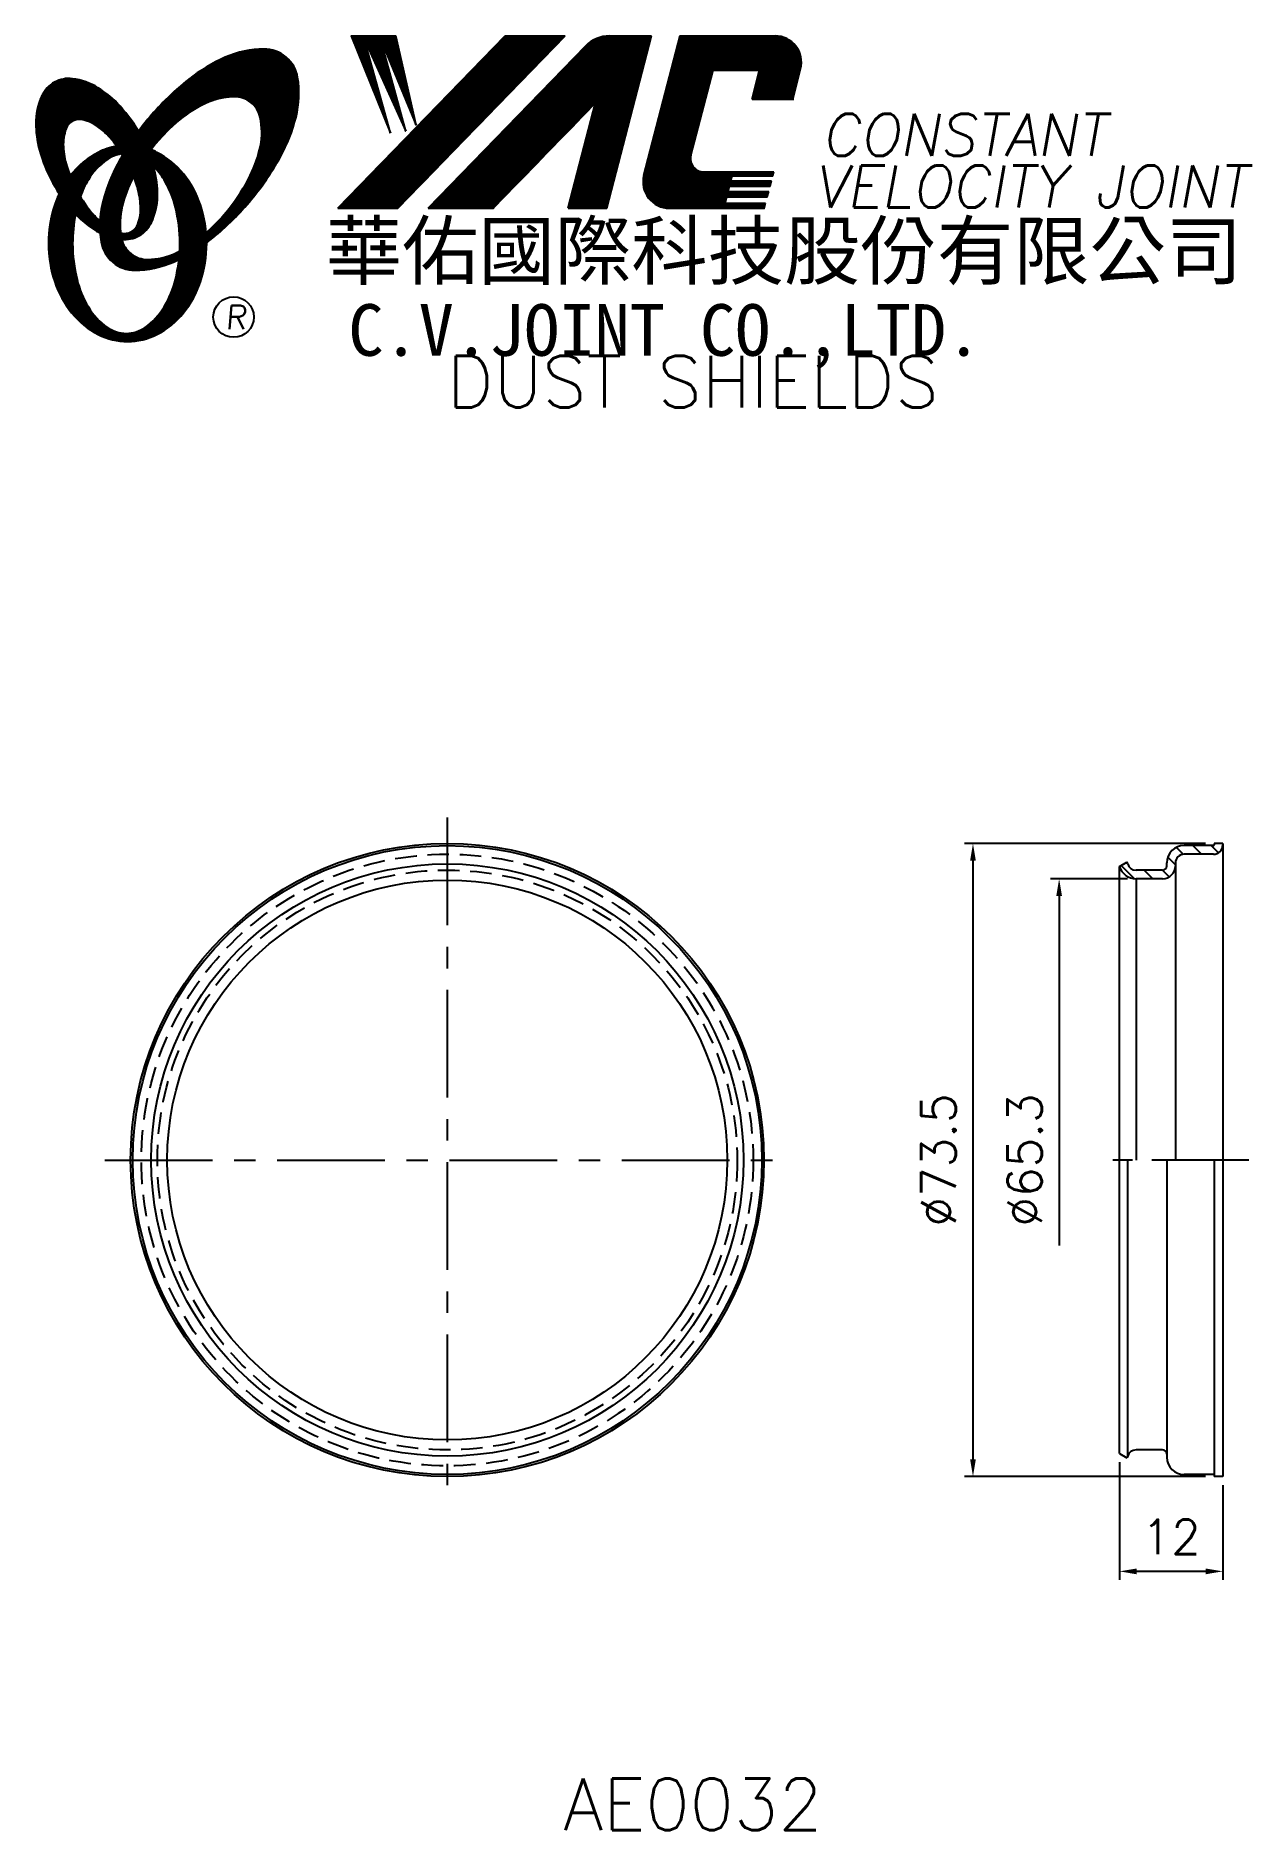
# Model space of a CAD drawing. Extents: x 609 to 750, y 255 to 463.
import ezdxf
from ezdxf.enums import TextEntityAlignment as Align

# ---------------------------------------------------------------- set-up
doc = ezdxf.new("R2010")
doc.units = 0
doc.header["$LTSCALE"] = 10
doc.header["$MEASUREMENT"] = 0
doc.linetypes.add('CENTER', pattern=[2, 1.25, -0.25, 0.25, -0.25])
doc.linetypes.add('HIDDEN', pattern=[0.375, 0.25, -0.125])
doc.layers.get('0').update_dxf_attribs({"linetype": 'CONTINUOUS'})
doc.layers.get('DEFPOINTS').update_dxf_attribs({"linetype": 'CONTINUOUS'})
doc.layers.add('4', color=7, linetype='CONTINUOUS')
doc.styles.add('CHINA', font='KAIU.TTF')
doc.styles.add('ITALICC', font='simplex.shx')
doc.dimstyles.new('STANDARD$0', dxfattribs={"dimtxt": 4, "dimasz": 2, "dimexe": 1, "dimexo": 1, "dimgap": 2, "dimtad": 1, "dimdec": 4, "dimzin": 10, "dimtxsty": 'ITALICC', "dimcen": 2, "dimclrd": 5, "dimclre": 5, "dimclrt": 18, "dimaunit": 1, "dimazin": 3, "dimtp": 0.1, "dimtfac": 0.7, "dimtdec": 4, "dimtmove": 0, "dimatfit": 3, "dimtolj": 1, "dimtzin": 10})
pattern_1 = [(45, (678.489224, 219.095957), (-0.00727476112, 0.00727476112), [])]
pattern_2 = [(45, (509.898679, 255.400366), (-0.00883883476, 0.00883883476), [])]

# ---------------------------------------------------------------- blocks, each defined once
blk = doc.blocks.new('*D4')
at = {"color": 5, "linetype": 'BYBLOCK'}
for p, q in [((735.63, 364.99), (726.7, 364.99)), ((727.7, 362.99), (727.7, 322.43))]:
    blk.add_line(p, q, dxfattribs=at)
blk.add_solid([(727.37, 362.99), (728.03, 362.99), (727.7, 364.99)], dxfattribs=at)
at = {"layer": 'DEFPOINTS', "color": 0, "linetype": 'BYBLOCK'}
for p in [(727.7, 364.99), (736.63, 364.99), (734.7, 299.69)]:
    blk.add_point(p, dxfattribs=at)
at = {"color": 18, "linetype": 'BYBLOCK', "insert": (723.7, 332.34), "char_height": 4, "attachment_point": 5, "rotation": 90, "style": 'ITALICC'}
blk.add_mtext('\\A1;∅65.3', dxfattribs=at)
blk = doc.blocks.new('*D5')
at = {"color": 5, "linetype": 'BYBLOCK'}
for p, q in [((744.7, 369.09), (716.7, 369.09)), ((717.7, 367.09), (717.7, 297.59)), ((744.7, 295.59), (716.7, 295.59))]:
    blk.add_line(p, q, dxfattribs=at)
for points in [[(717.37, 367.09), (718.03, 367.09), (717.7, 369.09)], [(717.37, 297.59), (718.03, 297.59), (717.7, 295.59)]]:
    blk.add_solid(points, dxfattribs=at)
at = {"layer": 'DEFPOINTS', "color": 0, "linetype": 'BYBLOCK'}
for p in [(745.7, 369.09), (717.7, 295.59), (745.7, 295.59)]:
    blk.add_point(p, dxfattribs=at)
at = {"color": 18, "linetype": 'BYBLOCK', "insert": (713.7, 332.34), "char_height": 4, "attachment_point": 5, "rotation": 90, "style": 'ITALICC'}
blk.add_mtext('\\A1;∅73.5', dxfattribs=at)
blk = doc.blocks.new('*D6')
at = {"color": 5, "linetype": 'BYBLOCK'}
for p, q in [((734.7, 297.25), (734.7, 283.59)), ((746.7, 294.59), (746.7, 283.59)), ((744.7, 284.59), (736.7, 284.59))]:
    blk.add_line(p, q, dxfattribs=at)
for points in [[(736.7, 284.92), (736.7, 284.25), (734.7, 284.59)], [(744.7, 284.92), (744.7, 284.25), (746.7, 284.59)]]:
    blk.add_solid(points, dxfattribs=at)
at = {"layer": 'DEFPOINTS', "color": 0, "linetype": 'BYBLOCK'}
for p in [(734.7, 298.25), (746.7, 295.59), (734.7, 284.59)]:
    blk.add_point(p, dxfattribs=at)
at = {"color": 18, "linetype": 'BYBLOCK', "insert": (740.7, 288.59), "char_height": 4, "attachment_point": 5, "style": 'ITALICC'}
blk.add_mtext('\\A1;12', dxfattribs=at)

msp = doc.modelspace()

# ---------------------------------------------------------------- hatches: boundary and pattern name
at = {"layer": '4', "linetype": 'CONTINUOUS'}
h = msp.add_hatch(dxfattribs=at)
h.set_pattern_fill('ANSI31', color=5, scale=0.1, style=0)
h.set_pattern_definition(pattern_2)
h.paths.add_polyline_path([(670.35738, 462.83135), (663.40008, 462.83135), (643.98347, 442.82759), (650.94078, 442.82759)])
h.paths.add_polyline_path([(673.90428, 455.06578), (670.7239, 442.82759), (675.20489, 442.82759), (680.40332, 462.83135), (675.50659, 462.83135, 0.202785967), (672.77252, 461.67493), (654.47839, 442.82759), (662.0253, 442.82759)])
h.paths.add_polyline_path([(687.53138, 458.83293), (692.9251, 458.83293), (692.05608, 455.48892), (696.7729, 455.48892), (697.68962, 459.01648, 0.490800957), (694.73942, 462.83135), (683.7051, 462.83135), (679.49805, 446.64246, 0.490800957), (682.44825, 442.82759), (693.48257, 442.82759), (693.63701, 443.4219), (688.92019, 443.4219), (689.11356, 444.16599), (693.83038, 444.16599), (693.98894, 444.77612), (689.27212, 444.77612), (689.43336, 445.39659), (694.15018, 445.39659), (694.30636, 445.99758), (689.58954, 445.99758), (689.74634, 446.60096), (694.46316, 446.60096), (694.5799, 447.05016), (686.44015, 447.05016, -0.490800957), (684.96505, 448.95759)])
h = msp.add_hatch(dxfattribs=at)
h.set_pattern_fill('ANSI31', color=1, scale=0.1, style=0)
h.set_pattern_definition(pattern_2)
h.paths.add_polyline_path([(650.71545, 462.83135), (645.53812, 462.83135), (650.10888, 451.52761), (647.04295, 462.48559), (651.87769, 451.76327), (648.92967, 462.48559), (653.05689, 452.47024)])
h = msp.add_hatch(dxfattribs=at)
h.set_pattern_fill('ANSI31', color=5, scale=0.082305, style=0)
h.set_pattern_definition([(45, (509.898679, 255.400366), (-0.00727476112, 0.00727476112), [])])
h.paths.add_polyline_path([(631.93415, 455.76887, -0.172879177), (633.87562, 455.1103, -0.172879177), (634.96292, 453.37225, -0.104527385), (634.99069, 450.04406, -0.065680101), (633.82116, 446.64211, -0.051823203), (631.38075, 442.79972, -0.044272532), (628.70578, 439.97338, -0.020203161), (628.75936, 438.83546, 0.006517006), (629.16391, 439.14754, 0.049863361), (633.71733, 443.5606, 0.049863361), (637.30697, 448.78777, 0.063682799), (639.12801, 453.41511, 0.103597411), (639.31731, 457.99908, 0.177892575), (637.96871, 460.36936, 0.177892575), (635.40632, 461.30269, 0.103597411), (630.91852, 460.34964, 0.063682799), (626.66077, 457.78057, 0.049863361), (622.10735, 453.36751, 0.016070017), (620.83665, 451.7612, -0.007061632), (621.08393, 451.32416, -0.031648676), (622.03652, 449.28759, -0.008069351), (622.46843, 449.8519, -0.051823203), (625.6468, 453.11035, -0.065680101), (628.68873, 455.03071, -0.104527385)])
h.paths.add_polyline_path([(618.85848, 442.60755, -0.065680101), (620.02801, 446.00951, -0.006063428), (620.27195, 446.48452, 0.027613469), (619.54512, 448.07259, 0.017011252), (619.0117, 449.00757, 0.007829282), (618.51771, 448.14034, 0.063682799), (616.69667, 443.513, 0.103597411), (616.50737, 438.92902, 0.177892575), (617.85598, 436.55875, 0.177892575), (620.41837, 435.62542, 0.103597411), (624.90617, 436.57847, 0.008811776), (625.53313, 436.86854, 0.013922709), (625.61046, 437.83835, -0.009086703), (625.16044, 437.62091, -0.104527385), (621.91502, 436.88274, -0.172879177), (619.97355, 437.54131, -0.172879177), (618.88626, 439.27936, -0.104527385)])
h = msp.add_hatch(dxfattribs=at)
h.set_pattern_fill('ANSI31', color=3, scale=0.082305, style=0)
h.set_pattern_definition(pattern_1)
h.paths.add_polyline_path([(616.13765, 456.81971, 0.106488277), (613.19577, 457.85828, 0.158297415), (611.10557, 457.46324, 0.158297415), (609.64624, 455.91555, 0.106488277), (608.93542, 452.87778, 0.071723199), (609.35347, 449.56482, 0.058080454), (610.89845, 445.74944, 0.058080454), (613.2795, 442.39164, 0.071723199), (615.84474, 440.25389, 0.020895977), (616.38492, 439.9519, -0.030777155), (616.36902, 441.32812, -0.042059526), (615.27266, 442.49088, -0.04691039), (613.6535, 444.97203, -0.04691039), (612.52522, 447.71152, -0.060581117), (612.12312, 449.97359, -0.10187153), (612.43474, 452.06179, -0.185892489), (613.21483, 452.95343, -0.185892489), (614.39147, 453.09155, -0.10187153), (616.28912, 452.16601, -0.060581117), (617.92595, 450.55374, -0.04691039), (619.54512, 448.07259, -0.04691039), (620.6734, 445.33311, -0.060581117), (621.0755, 443.07104, -0.10187153), (620.76388, 440.98284, -0.185892489), (619.98379, 440.0912, -0.185892489), (618.80714, 439.95308, -0.002013383), (618.76634, 439.9637, 0.021593804), (618.88626, 439.27936, 0.006477741), (618.90426, 439.20233, 0.14950097), (620.87682, 439.61036, 0.158297415), (622.33615, 441.15805, 0.106488277), (623.04696, 444.19582, 0.071723199), (622.62892, 447.50878, 0.058080454), (621.08393, 451.32416, 0.058080454), (618.70289, 454.68195, 0.071723199)])
h = msp.add_hatch(dxfattribs=at)
h.set_pattern_fill('ANSI31', color=1, scale=0.082305, style=0)
h.set_pattern_definition(pattern_1)
h.paths.add_polyline_path([(617.23127, 448.49626, -0.120168026), (618.92306, 449.14965, 0.016865385), (618.3233, 450.03239, 0.076648372), (616.16708, 449.31347, 0.104809576), (613.08262, 446.80037, 0.005838257), (612.91568, 446.58817, 0.028089978), (613.6535, 444.97203, 0.014237292), (614.09563, 444.18699, -0.045767751), (615.02081, 446.12383, -0.106890197)])
h.paths.add_polyline_path([(613.1999, 438.74164, -0.048711043), (613.53, 442.12198, -0.007865741), (613.2795, 442.39164, -0.037695478), (611.64362, 444.5104, 0.03042545), (611.1183, 443.20643, 0.080710289), (610.39286, 438.74164, 0.080710289), (611.1183, 434.27685, 0.089265679), (613.08262, 430.68291, 0.104809576), (616.16708, 428.16981, 0.11926607), (619.57627, 427.34487, 0.11926607), (622.98546, 428.16981, 0.104809576), (626.06992, 430.68291, 0.089265679), (628.03424, 434.27685, 0.080710289), (628.75967, 438.74164, 0.080710289), (628.03424, 443.20643, 0.089265679), (626.06992, 446.80037, 0.104809576), (622.98546, 449.31347, 0.025513357), (622.29222, 449.62622, 0.004818181), (622.03652, 449.28759, -0.023722145), (622.57774, 447.69084, -0.065307489), (623.81292, 446.12383, -0.073950765), (625.12537, 442.9261, -0.060532391), (625.63382, 438.74164, -0.060532391), (625.12537, 434.55718, -0.073950765), (623.81292, 431.35945, -0.106890197), (621.60245, 428.98702, -0.153118262), (619.41686, 428.30164, -0.153118262), (617.23127, 428.98702, -0.106890197), (615.02081, 431.35945, -0.073950765), (613.70836, 434.55718, -0.060532391)])
h = msp.add_hatch(dxfattribs=at)
h.set_pattern_fill('ANSI31', color=5, scale=12, angle=90, style=0)
h.set_pattern_definition([(135, (512.7519, 255.6521), (-1.06066, -1.06066), [])])
h.paths.add_polyline_path([(739.69076, 364.98726, 0.414213562), (741.20144, 366.49794), (741.20144, 366.83726, -0.414213562), (742.20144, 367.83726), (745.60144, 367.83726, 0.414213562), (746.70144, 368.93726), (746.70144, 369.08726), (745.70144, 369.08726), (745.70144, 368.93726, -0.414213562), (745.60144, 368.83726), (742.20144, 368.83726, 0.414213562), (740.20144, 366.83726), (740.20144, 366.49794, -0.414213562), (739.69076, 365.98726), (736.63021, 365.98726, -0.330953279), (735.659, 366.70918), (735.56746, 366.92096), (734.70144, 366.42096, 0.330953279), (736.63021, 364.98726)])

# ---------------------------------------------------------------- linework, layer by layer
at = {"layer": '4', "color": 5, "linetype": 'CONTINUOUS'}
for p, q in [((643.98347, 442.82759), (663.40008, 462.83135)), ((650.94078, 442.82759), (670.35738, 462.83135)), ((663.40008, 462.83135), (670.35738, 462.83135)), ((675.20489, 442.82759), (680.40332, 462.83135)), ((675.50659, 462.83135), (680.40332, 462.83135)), ((679.49805, 446.64246), (683.7051, 462.83135)), ((683.7051, 462.83135), (694.73942, 462.83135)), ((654.47839, 442.82759), (672.77252, 461.67493)), ((684.96505, 448.95759), (687.53138, 458.83293)), ((687.53138, 458.83293), (692.9251, 458.83293)), ((692.05608, 455.48892), (692.9251, 458.83293)), ((696.7729, 455.48892), (697.68962, 459.01648)), ((662.0253, 442.82759), (673.90428, 455.06578)), ((670.7239, 442.82759), (673.90428, 455.06578)), ((692.05608, 455.48892), (696.92333, 455.48892)), ((686.44015, 447.05016), (694.5799, 447.05016)), ((689.58954, 445.99758), (689.74634, 446.60096)), ((689.58954, 445.99758), (694.30636, 445.99758)), ((689.74634, 446.60096), (694.46316, 446.60096)), ((694.15018, 445.39659), (694.30636, 445.99758)), ((694.46316, 446.60096), (694.5799, 447.05016)), ((688.92019, 443.4219), (689.11356, 444.16599)), ((689.11356, 444.16599), (693.83038, 444.16599)), ((689.27212, 444.77612), (689.43336, 445.39659)), ((689.27212, 444.77612), (693.98894, 444.77612)), ((689.43336, 445.39659), (694.15018, 445.39659)), ((693.83038, 444.16599), (693.98894, 444.77612)), ((643.98347, 442.82759), (650.94078, 442.82759)), ((654.47839, 442.82759), (662.0253, 442.82759)), ((670.7239, 442.82759), (675.20489, 442.82759)), ((682.44825, 442.82759), (693.48257, 442.82759)), ((688.92019, 443.4219), (693.63701, 443.4219)), ((693.48257, 442.82759), (693.63701, 443.4219))]:
    msp.add_line(p, q, dxfattribs=at)
at = {"layer": '4', "color": 1, "linetype": 'CONTINUOUS'}
for p, q in [((645.53812, 462.83135), (650.10888, 451.52761)), ((645.53812, 462.83135), (650.71545, 462.83135)), ((650.10888, 451.52761), (647.04295, 462.48559)), ((647.04295, 462.48559), (651.87769, 451.76327)), ((651.87769, 451.76327), (648.92967, 462.48559)), ((648.92967, 462.48559), (653.05689, 452.47024)), ((653.05689, 452.47024), (650.71545, 462.83135))]:
    msp.add_line(p, q, dxfattribs=at)
at = {"layer": '4', "color": 5, "linetype": 'CENTER'}
for p, q in [((656.68359, 372.08726), (656.68359, 292.58726)), ((616.93359, 332.33726), (696.43359, 332.33726))]:
    msp.add_line(p, q, dxfattribs=at)
at = {"layer": '4', "color": 7, "linetype": 'CONTINUOUS'}
for p, q in [((745.60144, 368.83726), (742.20144, 368.83726)), ((746.70144, 369.08726), (745.70144, 369.08726)), ((745.70144, 369.08726), (745.70144, 368.93726)), ((746.70144, 369.08726), (746.70144, 295.58726)), ((734.70144, 366.42096), (735.56746, 366.92096)), ((735.659, 366.70918), (735.56746, 366.92096)), ((740.20144, 366.49794), (740.20144, 366.83726)), ((741.20144, 366.83726), (741.20144, 332.33726)), ((745.60144, 367.83726), (742.20144, 367.83726)), ((734.70144, 298.25356), (734.70144, 366.42096)), ((739.69076, 365.98726), (736.63021, 365.98726)), ((736.63021, 364.98726), (736.63021, 332.33726)), ((739.69788, 364.98726), (736.63021, 364.98726)), ((735.659, 297.96534), (735.659, 332.33726)), ((740.20144, 332.33726), (740.20144, 297.83726)), ((745.70144, 332.33726), (745.70144, 295.58726)), ((734.70144, 298.25356), (735.56746, 297.75356)), ((735.659, 297.96534), (735.56746, 297.75356)), ((739.69076, 298.68726), (736.63021, 298.68726)), ((745.60144, 295.83726), (742.20144, 295.83726)), ((746.70144, 295.58726), (745.70144, 295.58726))]:
    msp.add_line(p, q, dxfattribs=at)
at = {"layer": '4', "color": 5, "linetype": 'CENTER', "ltscale": 0.9}
msp.add_line((749.70144, 332.33726), (731.70144, 332.33726), dxfattribs=at)
at = {"layer": '4', "color": 5, "linetype": 'CONTINUOUS'}
for points in [[(628.75936, 438.83546, 0.006517006), (629.16391, 439.14754, 0.049863361), (633.71733, 443.5606, 0.049863361), (637.30697, 448.78777, 0.063682799), (639.12801, 453.41511, 0.103597411), (639.31731, 457.99908, 0.177892575), (637.96871, 460.36936, 0.177892575), (635.40632, 461.30269, 0.103597411), (630.91852, 460.34964, 0.063682799), (626.66077, 457.78057, 0.049863361), (622.10735, 453.36751, 0.016070017), (620.83665, 451.7612)], [(628.70578, 439.97338, 0.044272532), (631.38075, 442.79972, 0.051823203), (633.82116, 446.64211, 0.065680101), (634.99069, 450.04406, 0.104527385), (634.96292, 453.37225, 0.172879177), (633.87562, 455.1103, 0.172879177), (631.93415, 455.76887, 0.104527385), (628.68873, 455.03071, 0.065680101), (625.6468, 453.11035, 0.051823203), (622.46843, 449.8519, 0.008069351), (622.03652, 449.28759)], [(619.0117, 449.00757, 0.007829282), (618.51771, 448.14034, 0.063682799), (616.69667, 443.513, 0.103597411), (616.50737, 438.92902, 0.177892575), (617.85598, 436.55875, 0.177892575), (620.41837, 435.62542, 0.103597411), (624.90617, 436.57847, 0.008811776), (625.53313, 436.86854, 0.008811776)], [(620.27195, 446.48452, 0.006063428), (620.02801, 446.00951, 0.065680101), (618.85848, 442.60755, 0.104527385), (618.88626, 439.27936, 0.172879177), (619.97355, 437.54131, 0.172879177), (621.91502, 436.88274, 0.104527385), (625.16044, 437.62091, 0.009086703), (625.61046, 437.83835, 0.009086703)]]:
    msp.add_lwpolyline(points, format="xyb", dxfattribs=at)
at = {"layer": '4', "color": 3, "linetype": 'CONTINUOUS'}
for points in [[(618.90426, 439.20233, 0.14950097), (620.87682, 439.61036, 0.158297415), (622.33615, 441.15805, 0.106488277), (623.04696, 444.19582, 0.071723199), (622.62892, 447.50878, 0.058080454), (621.08393, 451.32416, 0.058080454), (618.70289, 454.68195, 0.071723199), (616.13765, 456.81971, 0.106488277), (613.19577, 457.85828, 0.158297415), (611.10557, 457.46324, 0.158297415), (609.64624, 455.91555, 0.106488277), (608.93542, 452.87778, 0.071723199), (609.35347, 449.56482, 0.058080454), (610.89845, 445.74944, 0.058080454), (613.2795, 442.39164, 0.071723199), (615.84474, 440.25389, 0.020895977), (616.38492, 439.9519, 0.020895977)], [(618.76634, 439.9637, 0.002013383), (618.80714, 439.95308, 0.185892489), (619.98379, 440.0912, 0.185892489), (620.76388, 440.98284, 0.10187153), (621.0755, 443.07104, 0.060581117), (620.6734, 445.33311, 0.04691039), (619.54512, 448.07259, 0.04691039), (617.92595, 450.55374, 0.060581117), (616.28912, 452.16601, 0.10187153), (614.39147, 453.09155, 0.185892489), (613.21483, 452.95343, 0.185892489), (612.43474, 452.06179, 0.10187153), (612.12312, 449.97359, 0.060581117), (612.52522, 447.71152, 0.04691039), (613.6535, 444.97203, 0.04691039), (615.27266, 442.49088, 0.042059526), (616.36902, 441.32812, 0.042059526)]]:
    msp.add_lwpolyline(points, format="xyb", dxfattribs=at)
at = {"layer": '4', "color": 1, "linetype": 'CONTINUOUS'}
for points in [[(618.3233, 450.03239, 0.076648372), (616.16708, 449.31347, 0.104809576), (613.08262, 446.80037, 0.005838257), (612.91568, 446.58817, 0.005838257)], [(611.64362, 444.5104, 0.03042545), (611.1183, 443.20643, 0.080710289), (610.39286, 438.74164, 0.080710289), (611.1183, 434.27685, 0.089265679), (613.08262, 430.68291, 0.104809576), (616.16708, 428.16981, 0.11926607), (619.57627, 427.34487, 0.11926607), (622.98546, 428.16981, 0.104809576), (626.06992, 430.68291, 0.089265679), (628.03424, 434.27685, 0.080710289), (628.75967, 438.74164, 0.080710289), (628.03424, 443.20643, 0.089265679), (626.06992, 446.80037, 0.104809576), (622.98546, 449.31347, 0.025513357), (622.29222, 449.62622, 0.025513357)], [(618.92306, 449.14965, 0.120168026), (617.23127, 448.49626, 0.106890197), (615.02081, 446.12383, 0.045767751), (614.09563, 444.18699, 0.045767751)], [(613.53, 442.12198, 0.048711043), (613.1999, 438.74164, 0.060532391), (613.70836, 434.55718, 0.073950765), (615.02081, 431.35945, 0.106890197), (617.23127, 428.98702, 0.153118262), (619.41686, 428.30164, 0.153118262), (621.60245, 428.98702, 0.106890197), (623.81292, 431.35945, 0.073950765), (625.12537, 434.55718, 0.060532391), (625.63382, 438.74164, 0.060532391), (625.12537, 442.9261, 0.073950765), (623.81292, 446.12383, 0.065307489), (622.57774, 447.69084)]]:
    msp.add_lwpolyline(points, format="xyb", dxfattribs=at)
at = {"layer": '4', "color": 5, "linetype": 'CONTINUOUS'}
msp.add_circle((631.88051, 430.19592), 2.35282, dxfattribs=at)
at = {"layer": '4', "color": 7, "linetype": 'CONTINUOUS'}
for radius in [36.75, 36.5, 34.37192, 32.5, 32.5]:
    msp.add_circle((656.68359, 332.33726), radius, dxfattribs=at)
at = {"layer": '4', "color": 5, "linetype": 'HIDDEN'}
for radius in [35.5, 33.65]:
    msp.add_circle((656.68359, 332.33726), radius, dxfattribs=at)
at = {"layer": '4', "color": 5, "linetype": 'CONTINUOUS'}
for centre, radius, start, end in [((675.50659, 459.02111), 3.81024, 90, 135.8533387), ((694.73942, 459.78316), 3.04819, 345.4326059, 90), ((686.44015, 448.57425), 1.5241, 165.4326059, 270), ((682.44825, 445.87578), 3.04819, 165.4326059, 270)]:
    msp.add_arc(centre, radius, start, end, dxfattribs=at)
at = {"layer": '4', "color": 7, "linetype": 'CONTINUOUS'}
for centre, radius, start, end in [((742.20144, 366.83726), 2, 90, 180), ((745.60144, 368.93726), 1.1, 270, 0), ((745.60144, 368.93726), 0.1, 270, 0), ((736.63021, 367.0015), 1.01425, 196.7514761, 270), ((742.20144, 366.83726), 1, 90, 180), ((736.63021, 367.0015), 2.01425, 196.7514761, 270), ((739.69076, 366.49794), 0.51068, 270, 0), ((739.69076, 366.49794), 1.51068, 270, 0), ((736.63021, 297.67301), 1.01425, 90, 163.2485239), ((739.69076, 298.17657), 0.51068, 0, 90), ((742.20144, 297.83726), 2, 180, 270), ((745.60144, 295.73726), 0.1, 0, 90)]:
    msp.add_arc(centre, radius, start, end, dxfattribs=at)

# ---------------------------------------------------------------- texts
at = {"layer": '4', "color": 5, "linetype": 'CONTINUOUS', "style": 'ITALICC'}
for s, height, oblique, p in [('CONSTANT', 4.9, 10, (700.13228, 448.89806)), ('VELOCITY JOINT', 4.9, 10, (699.25405, 442.90267)), ('R', 2.75625, 5, (630.92182, 428.78632))]:
    msp.add_text(s, height=height, dxfattribs=dict(at, oblique=oblique)).set_placement(p)
at = {"layer": '4', "color": 7, "linetype": 'CONTINUOUS', "style": 'CHINA'}
for s, height, p in [('華佑國際科技股份有限公司', 6.5, (642.57011, 434.63774)), ('C.V.JOINT CO.,LTD.', 6, (645.19875, 425.69152))]:
    msp.add_text(s, height=height, dxfattribs=at).set_placement(p)
at = {"layer": '4', "color": 18, "linetype": 'CONTINUOUS', "style": 'ITALICC'}
for s, p in [('DUST SHIELDS', (685.20147, 419.6987)), ('AE0032', (685.20147, 254.55131))]:
    msp.add_text(s, height=6, dxfattribs=at).set_placement(p, align=Align.CENTER)

# ---------------------------------------------------------------- dimensions: what is measured, and where the dimension line sits
at = {"layer": '4', "color": 7, "linetype": 'CONTINUOUS'}
dim = msp.add_linear_dim(base=(717.70142, 295.58726), p1=(745.70144, 369.08726), p2=(745.70144, 295.58726), angle=90, text='%%C73.5', dimstyle='STANDARD$0', dxfattribs=at)
dim.commit()
dim.dimension.update_dxf_attribs({"geometry": '*D5', "text_midpoint": (713.70142, 332.33726)})
dim = msp.add_linear_dim(base=(727.70143, 364.98726), p1=(734.70144, 299.68726), p2=(736.63021, 364.98726), angle=90, text='%%C65.3', dimstyle='STANDARD$0', override={"dimcen": -2, "dimse1": 1, "dimsd1": 1}, dxfattribs=at)
dim.commit()
dim.dimension.update_dxf_attribs({"geometry": '*D4', "text_midpoint": (723.70143, 332.33726)})
dim = msp.add_linear_dim(base=(734.70144, 284.58731), p1=(746.70144, 295.58726), p2=(734.70144, 298.25356), text='12', dimstyle='STANDARD$0', dxfattribs=at)
dim.commit()
dim.dimension.update_dxf_attribs({"geometry": '*D6', "text_midpoint": (740.70144, 288.58731)})

doc.saveas('drawing.dxf')
